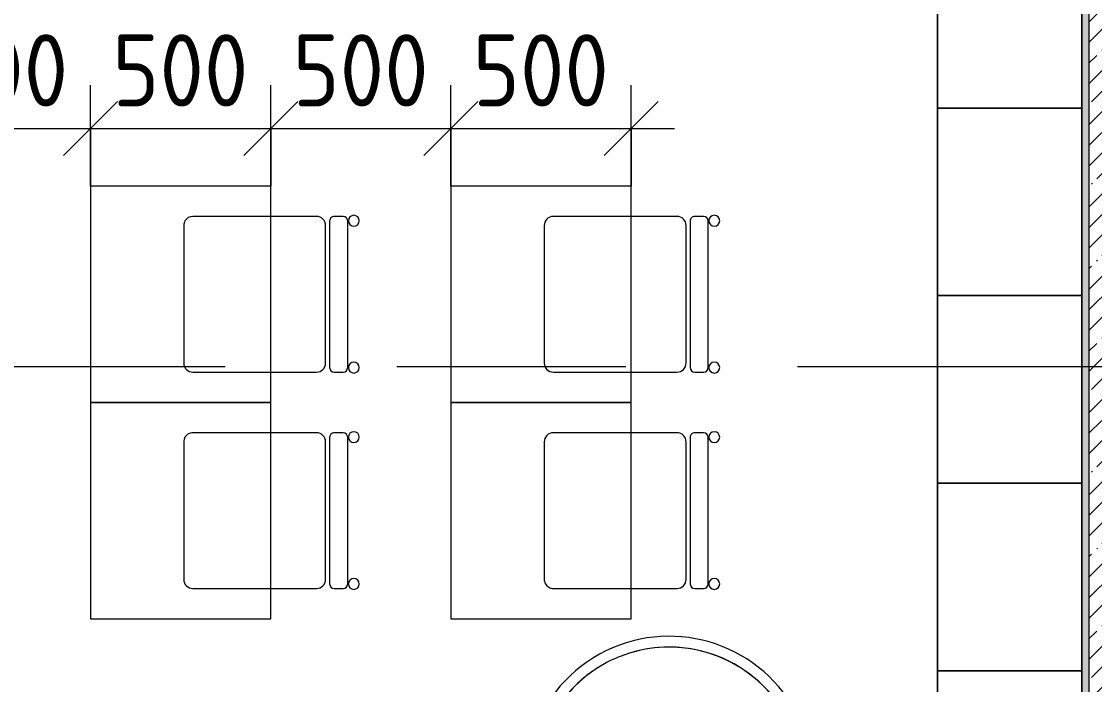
# Model space of a CAD drawing. Header units: millimetres. Extents: x 35840 to 252964, y -8553 to 29000.
# Drawn here: x 44449 to 47425, y 2718 to 4556 of the extents above; entities that cross this region are included whole.
import ezdxf

# ---------------------------------------------------------------- set-up
doc = ezdxf.new("R2010")
doc.units = ezdxf.units.MM
doc.linetypes.add('Осевая', pattern=[3175, 635, -476.25, 1587.5, -476.25])
for name, color, linetype, lineweight in [('A-ANNO-DIMS', 7, 'Continuous', 9), ('A-ANNO-DIMS-100', 7, 'Continuous', 9), ('A-WALL', 7, 'Continuous', 9), ('I-WALL', 7, 'Continuous', 9), ('Оси-2', 7, 'Осевая', 9)]:
    doc.layers.add(name, color=color, linetype=linetype, lineweight=lineweight)
for name, color, linetype, lineweight, true_color in [('A-WALL-1', 9, 'Continuous', 9, 0x808080), ('A-WALL-FNSH-1', 9, 'Continuous', 9, 0x808080), ('I-FURN-1', 9, 'Continuous', 9, 0x808080)]:
    doc.layers.add(name, color=color, linetype=linetype, lineweight=lineweight, true_color=true_color)
doc.styles.add('ISOCPEUR_1', font='isocpeur.ttf', dxfattribs={"width": 0.9, "height": 200})
doc.dimstyles.new('ISO-2_0_0_9К_Средний_округл2', dxfattribs={"dimscale": 304.8, "dimtxt": 199.196235, "dimasz": 0.492126, "dimexe": 0.393701, "dimexo": 0, "dimgap": 0, "dimtad": 1, "dimdec": 0, "dimrnd": 10, "dimzin": 0, "dimdsep": 46, "dimtxsty": 'ISOCPEUR_1', "dimblk1": 'OBLIQUE', "dimblk2": 'OBLIQUE', "dimsah": 1, "dimcen": 0.09, "dimdle": 0.393701, "dimazin": 0, "dimtfac": 1, "dimtdec": 4, "dimtix": 1, "dimtmove": 0, "dimatfit": 3, "dimfxl": 1, "dimtvp": 1, "dimtolj": 1, "dimtzin": 0, "dimarcsym": 2})

# ---------------------------------------------------------------- blocks, each defined once
blk = doc.blocks.new('Стол базовый прямоугольный - 1_7а-25476368-План расстановки мебели и оборудования 1 этажа в осях 12-23')
at = {"layer": 'I-FURN-1'}
for p, q in [((250, 300), (-250, 300)), ((-250, 300), (-250, -300)), ((250, -300), (250, 300)), ((-250, -300), (250, -300))]:
    blk.add_line(p, q, dxfattribs=at)
blk = doc.blocks.new('Стул Breuer - 1_9а-V72-План расстановки мебели и оборудования 1 этажа в осях 12-23')
at = {"layer": 'I-FURN-1'}
for p, q in [((190.5, 241.3), (-190.5, 241.3)), ((-215.9, 215.9), (-215.9, 0)), ((215.9, 0), (215.9, 215.9)), ((-215.9, 0), (-215.9, -127)), ((215.9, -127), (215.9, 0)), ((-215.9, -176.2), (-215.9, -200.8)), ((203.2, -163.5), (-203.2, -163.5)), ((-190.5, -152.4), (190.5, -152.4)), ((215.9, -200.8), (215.9, -176.2)), ((-203.2, -213.5), (203.2, -213.5))]:
    blk.add_line(p, q, dxfattribs=at)
for centre, radius, start, end in [((-190.5, 215.9), 25.4, 90, 180), ((190.5, 215.9), 25.4, 60, 90), ((190.5, 215.9), 25.4, 0, 60), ((-190.5, -127), 25.4, 180, 270), ((190.5, -127), 25.4, 270, 360), ((-203.2, -176.2), 12.7, 90, 180), ((203.2, -176.2), 12.7, 360, 90), ((-203.2, -200.8), 12.7, 180, 270), ((203.2, -200.8), 12.7, 270, 360), ((-203.5, -230.6), 15.1, 360, 180), ((-203.5, -230.6), 15.1, 180, 360), ((203.7, -230.6), 15.1, 360, 180), ((203.7, -230.6), 15.1, 180, 360)]:
    blk.add_arc(centre, radius, start, end, dxfattribs=at)
blk = doc.blocks.new('Стул Breuer - 1_9а-V73-План расстановки мебели и оборудования 1 этажа в осях 12-23')
at = {"layer": 'I-FURN-1'}
for p, q in [((190.5, 241.3), (-190.5, 241.3)), ((-215.9, 215.9), (-215.9, 0)), ((215.9, 0), (215.9, 215.9)), ((-215.9, 0), (-215.9, -127)), ((215.9, -127), (215.9, 0)), ((-215.9, -176.2), (-215.9, -200.8)), ((203.2, -163.5), (-203.2, -163.5)), ((-190.5, -152.4), (190.5, -152.4)), ((215.9, -200.8), (215.9, -176.2)), ((-203.2, -213.5), (203.2, -213.5))]:
    blk.add_line(p, q, dxfattribs=at)
for centre, radius, start, end in [((-190.5, 215.9), 25.4, 90, 135), ((190.5, 215.9), 25.4, 75, 90), ((190.5, 215.9), 25.4, 15, 75), ((-190.5, 215.9), 25.4, 135, 180), ((190.5, 215.9), 25.4, 0, 15), ((-190.5, -127), 25.4, 180, 270), ((190.5, -127), 25.4, 270, 360), ((-203.2, -176.2), 12.7, 90, 180), ((203.2, -176.2), 12.7, 360, 90), ((-203.2, -200.8), 12.7, 180, 270), ((203.2, -200.8), 12.7, 270, 360), ((-203.5, -230.6), 15.1, 360, 180), ((-203.5, -230.6), 15.1, 180, 360), ((203.7, -230.6), 15.1, 360, 180), ((203.7, -230.6), 15.1, 180, 360)]:
    blk.add_arc(centre, radius, start, end, dxfattribs=at)
blk = doc.blocks.new('Стул Breuer - 1_9а-V68-План расстановки мебели и оборудования 1 этажа в осях 12-23')
at = {"layer": 'I-FURN-1'}
for p, q in [((190.5, 241.3), (-190.5, 241.3)), ((-215.9, 215.9), (-215.9, 0)), ((215.9, 0), (215.9, 215.9)), ((-215.9, 0), (-215.9, -127)), ((215.9, -127), (215.9, 0)), ((-215.9, -176.2), (-215.9, -200.8)), ((203.2, -163.5), (-203.2, -163.5)), ((-190.5, -152.4), (190.5, -152.4)), ((215.9, -200.8), (215.9, -176.2)), ((-203.2, -213.5), (203.2, -213.5))]:
    blk.add_line(p, q, dxfattribs=at)
for centre, radius, start, end in [((-190.5, 215.9), 25.4, 90, 180), ((190.5, 215.9), 25.4, 0, 90), ((-190.5, -127), 25.4, 180, 270), ((190.5, -127), 25.4, 270, 360), ((-203.2, -176.2), 12.7, 90, 180), ((203.2, -176.2), 12.7, 360, 90), ((-203.2, -200.8), 12.7, 180, 270), ((203.2, -200.8), 12.7, 270, 360), ((-203.5, -230.6), 15.1, 360, 180), ((-203.5, -230.6), 15.1, 180, 360), ((203.7, -230.6), 15.1, 360, 180), ((203.7, -230.6), 15.1, 180, 360)]:
    blk.add_arc(centre, radius, start, end, dxfattribs=at)
blk = doc.blocks.new('Стул Breuer - 1_9а-V74-План расстановки мебели и оборудования 1 этажа в осях 12-23')
at = {"layer": 'I-FURN-1'}
for p, q in [((190.5, 241.3), (-190.5, 241.3)), ((-215.9, 215.9), (-215.9, 0)), ((215.9, 0), (215.9, 215.9)), ((-215.9, 0), (-215.9, -127)), ((215.9, -127), (215.9, 0)), ((-215.9, -176.2), (-215.9, -200.8)), ((203.2, -163.5), (-203.2, -163.5)), ((-190.5, -152.4), (190.5, -152.4)), ((215.9, -200.8), (215.9, -176.2)), ((-203.2, -213.5), (203.2, -213.5))]:
    blk.add_line(p, q, dxfattribs=at)
for centre, radius, start, end in [((-190.5, 215.9), 25.4, 105, 120), ((-190.5, 215.9), 25.4, 90, 105), ((190.5, 215.9), 25.4, 0, 90), ((-190.5, 215.9), 25.4, 165, 180), ((-190.5, 215.9), 25.4, 150, 165), ((-190.5, 215.9), 25.4, 135, 150), ((-190.5, 215.9), 25.4, 120, 135), ((-190.5, -127), 25.4, 180, 270), ((190.5, -127), 25.4, 270, 360), ((-203.2, -176.2), 12.7, 90, 180), ((203.2, -176.2), 12.7, 360, 90), ((-203.2, -200.8), 12.7, 180, 270), ((203.2, -200.8), 12.7, 270, 360), ((-203.5, -230.6), 15.1, 360, 180), ((-203.5, -230.6), 15.1, 180, 360), ((203.7, -230.6), 15.1, 360, 180), ((203.7, -230.6), 15.1, 180, 360)]:
    blk.add_arc(centre, radius, start, end, dxfattribs=at)
blk = doc.blocks.new('ПУФ - 1_53-25461890-План расстановки мебели и оборудования 1 этажа в осях 12-23')
at = {"layer": 'I-FURN-1'}
for radius, start, end in [(400, 0, 180), (400, 0, 180), (370, 74.1176, 180), (370, 0, 180), (370, 31.7647, 74.1176), (370, 0, 31.7647), (400, 180, 360), (400, 180, 0), (370, 180, 201.1765), (370, 180, 349.4118), (370, 349.5929, 0), (370, 349.5929, 360), (370, 285.8824, 349.4118), (370, 201.1765, 264.7059), (370, 275.2941, 285.8824), (370, 264.7059, 275.2941)]:
    blk.add_arc((0, 0), radius, start, end, dxfattribs=at)
blk = doc.blocks.new('шкаф 1_112 - шкаф 1_112-31117176-План расстановки мебели и оборудования 1 этажа в осях 12-23')
at = {"layer": 'I-FURN-1'}
for p, q in [((-400, 6070), (-400, 1115)), ((0, 0), (0, 6070)), ((-400, 4335), (-400, 3815)), ((-400, 3815), (-400, 4335)), ((0, 3815), (0, 4335)), ((0, 4335), (0, 3815)), ((-400, 3815), (0, 3815)), ((-400, 3815), (0, 3815)), ((0, 3815), (-400, 3815)), ((0, 3815), (-400, 3815)), ((-400, 3815), (-400, 3295)), ((-400, 3295), (-400, 3815)), ((-400, 3815), (0, 3815)), ((0, 3295), (0, 3815)), ((0, 3815), (0, 3295)), ((0, 3295), (-400, 3295)), ((0, 3295), (-400, 3295)), ((-400, 3295), (-400, 2775)), ((-400, 2775), (-400, 3295)), ((-400, 3295), (0, 3295)), ((-400, 3295), (0, 3295)), ((0, 3295), (-400, 3295)), ((0, 2775), (0, 3295)), ((0, 3295), (0, 2775)), ((0, 2775), (-400, 2775)), ((-400, 2775), (0, 2775)), ((0, 2775), (-400, 2775)), ((0, 2775), (-400, 2775)), ((-400, 2775), (-400, 2255)), ((-400, 2255), (-400, 2775)), ((-400, 2775), (0, 2775)), ((0, 2255), (0, 2775)), ((0, 2775), (0, 2255)), ((0, 2255), (-400, 2255)), ((0, 2255), (-400, 2255)), ((-400, 2255), (-400, 1735)), ((-400, 1735), (-400, 2255)), ((-400, 2255), (0, 2255)), ((-400, 2255), (0, 2255)), ((0, 2255), (-400, 2255)), ((0, 1735), (0, 2255)), ((0, 2255), (0, 1735))]:
    blk.add_line(p, q, dxfattribs=at)
blk = doc.blocks.new('DIMBLOCK44-План расстановки мебели и оборудования 1 этажа в осях 12-23')
at = {"layer": 'A-ANNO-DIMS-100'}
for p, q in [((44140, 4100), (44140, 4379.6)), ((44640, 4100), (44640, 4379.6)), ((44140, 4259.6), (44640, 4259.6)), ((44140, 4259.6), (44140, 4100)), ((44640, 4259.6), (44640, 4100))]:
    blk.add_line(p, q, dxfattribs=at)
at = {"layer": 'A-ANNO-DIMS-100', "lineweight": 20}
for p, q in [((44140, 4259.6), (44215, 4334.6)), ((44640, 4259.6), (44715, 4334.6)), ((44140, 4259.6), (44065, 4184.6)), ((44640, 4259.6), (44565, 4184.6))]:
    blk.add_line(p, q, dxfattribs=at)
at = {"layer": 'A-ANNO-DIMS-100', "color": 0, "insert": (44200.4, 4520.9), "char_height": 200, "width": 455.087, "attachment_point": 1, "line_spacing_factor": 1.149209, "style": 'ISOCPEUR_1'}
blk.add_mtext('500', dxfattribs=at)
blk = doc.blocks.new('_Oblique')
at = {"color": 0, "linetype": 'ByBlock', "lineweight": -2}
blk.add_line((-0.5, -0.5), (0.5, 0.5), dxfattribs=at)
blk = doc.blocks.new('DIMBLOCK45-План расстановки мебели и оборудования 1 этажа в осях 12-23')
at = {"layer": 'A-ANNO-DIMS-100'}
for p, q in [((44640, 4100), (44640, 4379.6)), ((45140, 4100), (45140, 4379.6)), ((44640, 4259.6), (45140, 4259.6)), ((44640, 4259.6), (44640, 4100)), ((45140, 4259.6), (45140, 4100))]:
    blk.add_line(p, q, dxfattribs=at)
at = {"layer": 'A-ANNO-DIMS-100', "lineweight": 20}
for p, q in [((44640, 4259.6), (44715, 4334.6)), ((45140, 4259.6), (45215, 4334.6)), ((44640, 4259.6), (44565, 4184.6)), ((45140, 4259.6), (45065, 4184.6))]:
    blk.add_line(p, q, dxfattribs=at)
at = {"layer": 'A-ANNO-DIMS-100', "color": 0, "insert": (44700.4, 4520.9), "char_height": 200, "width": 455.087, "attachment_point": 1, "line_spacing_factor": 1.149209, "style": 'ISOCPEUR_1'}
blk.add_mtext('500', dxfattribs=at)
blk = doc.blocks.new('DIMBLOCK46-План расстановки мебели и оборудования 1 этажа в осях 12-23')
at = {"layer": 'A-ANNO-DIMS-100'}
for p, q in [((45140, 4100), (45140, 4379.6)), ((45640, 4100), (45640, 4379.6)), ((45140, 4259.6), (45640, 4259.6)), ((45140, 4259.6), (45140, 4100)), ((45640, 4259.6), (45640, 4100))]:
    blk.add_line(p, q, dxfattribs=at)
at = {"layer": 'A-ANNO-DIMS-100', "lineweight": 20}
for p, q in [((45140, 4259.6), (45215, 4334.6)), ((45640, 4259.6), (45715, 4334.6)), ((45140, 4259.6), (45065, 4184.6)), ((45640, 4259.6), (45565, 4184.6))]:
    blk.add_line(p, q, dxfattribs=at)
at = {"layer": 'A-ANNO-DIMS-100', "color": 0, "insert": (45200.4, 4520.9), "char_height": 200, "width": 455.087, "attachment_point": 1, "line_spacing_factor": 1.149209, "style": 'ISOCPEUR_1'}
blk.add_mtext('500', dxfattribs=at)
blk = doc.blocks.new('DIMBLOCK47-План расстановки мебели и оборудования 1 этажа в осях 12-23')
at = {"layer": 'A-ANNO-DIMS-100'}
for p, q in [((45640, 4100), (45640, 4379.6)), ((46140, 4100), (46140, 4379.6)), ((45640, 4259.6), (46260, 4259.6)), ((45640, 4259.6), (45640, 4100)), ((46140, 4259.6), (46140, 4100))]:
    blk.add_line(p, q, dxfattribs=at)
at = {"layer": 'A-ANNO-DIMS-100', "lineweight": 20}
for p, q in [((45640, 4259.6), (45715, 4334.6)), ((46140, 4259.6), (46215, 4334.6)), ((45640, 4259.6), (45565, 4184.6)), ((46140, 4259.6), (46065, 4184.6))]:
    blk.add_line(p, q, dxfattribs=at)
at = {"layer": 'A-ANNO-DIMS-100', "color": 0, "insert": (45700.4, 4520.9), "char_height": 200, "width": 455.087, "attachment_point": 1, "line_spacing_factor": 1.149209, "style": 'ISOCPEUR_1'}
blk.add_mtext('500', dxfattribs=at)

msp = doc.modelspace()

# ---------------------------------------------------------------- hatches: boundary and pattern name
at = {"layer": 'I-WALL'}
h = msp.add_hatch(dxfattribs=at)
h.set_pattern_fill('FP_85', color=256, style=0, pattern_type=2)
h.set_pattern_definition([(0, (600, 0), (121.92, 30.48), [10.058, -81.382, 10.058, -81.382, -487.68]), (0, (600, 0), (121.92, 30.48), [-182.88, 10.058, -172.822, 10.058, -81.382, -213.36]), (0, (600, 0), (121.92, 30.48), [-457.2, 10.058, -50.902, 10.058, -142.342]), (120, (645.72, 15.24), (-87.356454, 90.345817), [10.058, -81.382, 10.058, -81.382, -487.68]), (120, (645.72, 15.24), (-87.356454, 90.345817), [-182.88, 10.058, -172.822, 10.058, -81.382, -213.36]), (120, (645.72, 15.24), (-87.356454, 90.345817), [-457.2, 10.058, -50.902, 10.058, -142.342]), (240, (660.96, 76.2), (-34.563546, -120.825817), [10.058, -81.382, 10.058, -81.382, -487.68]), (240, (660.96, 76.2), (-34.563546, -120.825817), [-182.88, 10.058, -172.822, 10.058, -81.382, -213.36]), (240, (660.96, 76.2), (-34.563546, -120.825817), [-457.2, 10.058, -50.902, 10.058, -142.342])])
h.paths.add_polyline_path([(47390, 130), (47410, 130), (47410, 7660), (47390, 7660), (47390, 141)])
h = msp.add_hatch(dxfattribs=at)
h.set_pattern_fill('FP_1', color=256, style=0, pattern_type=2)
h.set_pattern_definition([(45, (600, 0), (-57.02463, 57.02463), []), (45, (657.025, 0), (-57.02463, 57.02463), [100.806, -20.161, 3.353, -16.808])])
h.paths.add_polyline_path([(47499.2, 400), (47630, 400), (47630, 7400), (47410, 7400), (47410, 400)])

# ---------------------------------------------------------------- linework, layer by layer
at = {"layer": 'A-WALL'}
msp.add_line((47390, 7660), (47390, 130), dxfattribs=at)
at = {"layer": 'A-WALL-1'}
msp.add_line((47410, 7400), (47410, 400), dxfattribs=at)
at = {"layer": 'A-WALL-FNSH-1'}
msp.add_line((47389, 7659), (47389, 141), dxfattribs=at)
at = {"layer": 'Оси-2'}
msp.add_line((39140.1, 3600), (82060, 3600), dxfattribs=at)

# ---------------------------------------------------------------- block references
at = {"layer": 'I-FURN-1'}
for name, p in [('шкаф 1_112 - шкаф 1_112-31117176-План расстановки мебели и оборудования 1 этажа в осях 12-23', (47390, 501)), ('Стол базовый прямоугольный - 1_7а-25476368-План расстановки мебели и оборудования 1 этажа в осях 12-23', (44890, 3800)), ('Стол базовый прямоугольный - 1_7а-25476368-План расстановки мебели и оборудования 1 этажа в осях 12-23', (45890, 3800)), ('Стол базовый прямоугольный - 1_7а-25476368-План расстановки мебели и оборудования 1 этажа в осях 12-23', (44890, 3200)), ('Стол базовый прямоугольный - 1_7а-25476368-План расстановки мебели и оборудования 1 этажа в осях 12-23', (45890, 3200))]:
    msp.add_blockref(name, p, dxfattribs=at)
for name, p, rotation in [('Стул Breuer - 1_9а-V72-План расстановки мебели и оборудования 1 этажа в осях 12-23', (45140, 3800), 89.99999999999959), ('Стул Breuer - 1_9а-V68-План расстановки мебели и оборудования 1 этажа в осях 12-23', (46140, 3800), 89.99999999999959), ('Стул Breuer - 1_9а-V73-План расстановки мебели и оборудования 1 этажа в осях 12-23', (45140, 3200), 89.99999999999959), ('Стул Breuer - 1_9а-V74-План расстановки мебели и оборудования 1 этажа в осях 12-23', (46140, 3200), 89.99999999999959), ('ПУФ - 1_53-25461890-План расстановки мебели и оборудования 1 этажа в осях 12-23', (46245.4, 2451.4), 118.9499011641568)]:
    msp.add_blockref(name, p, dxfattribs=dict(at, rotation=rotation))

# ---------------------------------------------------------------- dimensions: what is measured, and where the dimension line sits
at = {"layer": 'A-ANNO-DIMS'}
for base, p1, p2, picture, middle in [((44640, 4259.6), (44140, 4100), (44640, 4100), 'DIMBLOCK44-План расстановки мебели и оборудования 1 этажа в осях 12-23', (44390, 4359.6)), ((45140, 4259.6), (44640, 4100), (45140, 4100), 'DIMBLOCK45-План расстановки мебели и оборудования 1 этажа в осях 12-23', (44890, 4359.6)), ((45640, 4259.6), (45140, 4100), (45640, 4100), 'DIMBLOCK46-План расстановки мебели и оборудования 1 этажа в осях 12-23', (45390, 4359.6)), ((46140, 4259.6), (45640, 4100), (46140, 4100), 'DIMBLOCK47-План расстановки мебели и оборудования 1 этажа в осях 12-23', (45890, 4359.6))]:
    dim = msp.add_linear_dim(base=base, p1=p1, p2=p2, dimstyle='ISO-2_0_0_9К_Средний_округл2', override={"dimpost": '<>', "dimfxl": 500}, dxfattribs=at)
    dim.commit()
    dim.dimension.update_dxf_attribs({"geometry": picture, "text_midpoint": middle})

doc.saveas('drawing.dxf')
